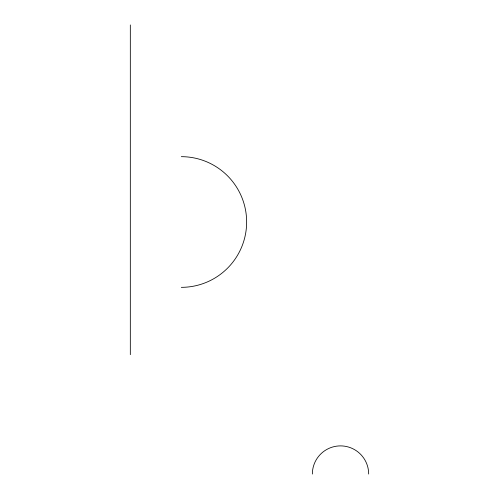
<?xml version="1.0" encoding="UTF-8"?>
<svg xmlns="http://www.w3.org/2000/svg" width="499" height="499" viewBox="0 0 499 499"><rect width="100%" height="100%" fill="white"/><g stroke="black" fill="none" stroke-linecap="round" stroke-linejoin="round"><path stroke-width="0.75" d="M130.326 24.95L130.326 354.67M312.355 474.05A28.162 28.162 0 0 1 340.518 445.888A28.162 28.162 0 0 1 368.674 474.05M181.305 156.667A65.338 65.338 0 0 1 246.643 222.005A65.338 65.338 0 0 1 181.305 287.343"/></g></svg>
